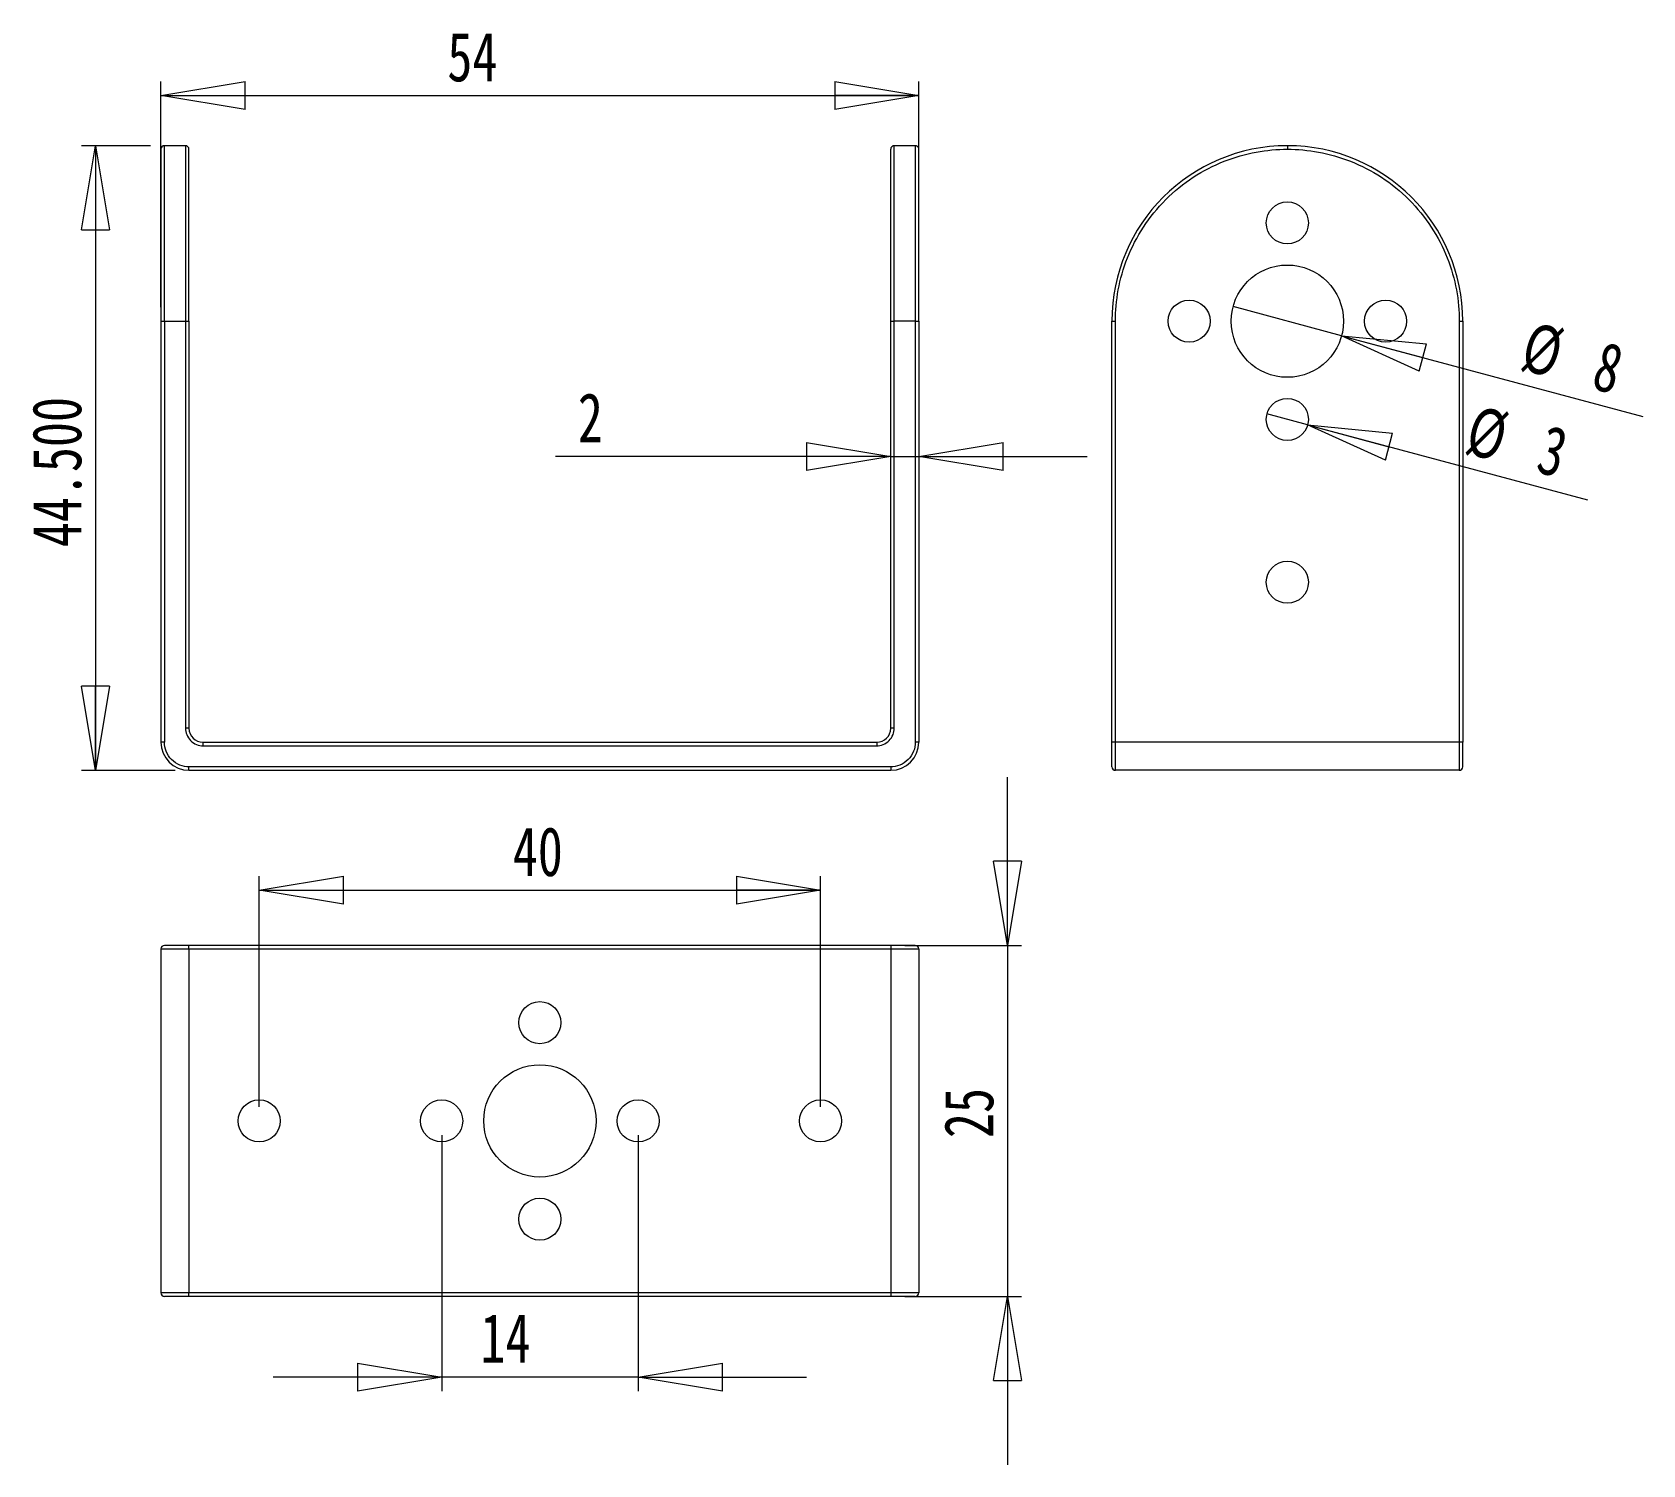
# Model space of a CAD drawing. Header units: millimetres. Extents: x 60 to 175, y 119 to 222.
import ezdxf

# ---------------------------------------------------------------- set-up
doc = ezdxf.new("R2010")
doc.units = ezdxf.units.MM
doc.styles.add('SLDTEXTSTYLE1', font='TXT', dxfattribs={"width": 0.75})
doc.dimstyles.new('SLDDIMSTYLE0', dxfattribs={"dimtxt": 3.5, "dimasz": 6, "dimexe": 0, "dimexo": 0.0625, "dimgap": 0.875, "dimtad": 1, "dimtoh": 1, "dimrnd": 1e-09, "dimzin": 12, "dimdsep": 46, "dimtxsty": 'SLDTEXTSTYLE1', "dimblk1": 'CLOSED', "dimblk2": 'CLOSED', "dimsah": 1, "dimcen": 0.09, "dimadec": 0, "dimazin": 0, "dimtfac": 1, "dimtofl": 0, "dimtmove": 0, "dimatfit": 3, "dimldrblk": 'CLOSED', "dimfxl": 1, "dimtolj": 1, "dimtzin": 12, "dimarcsym": 0})
doc.dimstyles.new('SLDDIMSTYLE1', dxfattribs={"dimtxt": 3.5, "dimasz": 6, "dimexe": 0, "dimexo": 0.0625, "dimgap": 0.875, "dimtad": 1, "dimtoh": 1, "dimrnd": 1e-09, "dimzin": 4, "dimdsep": 46, "dimtxsty": 'SLDTEXTSTYLE1', "dimblk1": 'CLOSED', "dimblk2": 'CLOSED', "dimsah": 1, "dimcen": 0.09, "dimadec": 0, "dimazin": 0, "dimtfac": 1, "dimtofl": 0, "dimtmove": 0, "dimatfit": 3, "dimldrblk": 'CLOSED', "dimfxl": 1, "dimtolj": 1, "dimtzin": 12, "dimarcsym": 0})
doc.dimstyles.new('SLDDIMSTYLE2', dxfattribs={"dimtxt": 3.5, "dimasz": 6, "dimexe": 0, "dimexo": 0.0625, "dimgap": 0.875, "dimtad": 1, "dimtoh": 1, "dimrnd": 1e-09, "dimzin": 12, "dimdsep": 46, "dimtxsty": 'SLDTEXTSTYLE1', "dimblk1": 'CLOSED', "dimblk2": 'CLOSED', "dimsah": 1, "dimcen": 0.09, "dimadec": 0, "dimazin": 0, "dimtfac": 1, "dimtofl": 0, "dimtmove": 0, "dimatfit": 3, "dimldrblk": 'CLOSED', "dimfxl": 1, "dimtolj": 1, "dimtzin": 12, "dimarcsym": 0})
doc.dimstyles.new('SLDDIMSTYLE3', dxfattribs={"dimtxt": 3.5, "dimasz": 6, "dimexe": 0, "dimexo": 0.0625, "dimgap": 0.875, "dimtad": 1, "dimtoh": 1, "dimrnd": 1e-09, "dimzin": 12, "dimdsep": 46, "dimtxsty": 'SLDTEXTSTYLE1', "dimblk1": 'CLOSED', "dimblk2": 'CLOSED', "dimsah": 1, "dimcen": 0.09, "dimadec": 0, "dimazin": 0, "dimtfac": 1, "dimtmove": 0, "dimatfit": 3, "dimldrblk": 'CLOSED', "dimfxl": 1, "dimtolj": 1, "dimtzin": 12, "dimarcsym": 0})

# ---------------------------------------------------------------- blocks, each defined once
blk = doc.blocks.new('_CLOSED')
at = {"color": 0, "linetype": 'ByBlock', "lineweight": -2}
for p, q in [((-1, 0.166667), (0, 0)), ((-1, 0.166667), (-1, -0.166667)), ((0, 0), (-1, -0.166667)), ((0, 0), (-1, 0))]:
    blk.add_line(p, q, dxfattribs=at)
blk = doc.blocks.new('*D4')
at = {"color": 7, "linetype": 'Continuous', "lineweight": 0}
for p, q in [((69.41, 201.95), (69.41, 218.03)), ((69.41, 217.03), (123.41, 217.03)), ((123.41, 201.95), (123.41, 218.03))]:
    blk.add_line(p, q, dxfattribs=at)
at = {"color": 7, "linetype": 'Continuous', "lineweight": 0, "xscale": 6, "yscale": 6, "rotation": 180.0000000000004}
blk.add_blockref('_CLOSED', (69.41, 217.03, -12.4), dxfattribs=at)
at = {"color": 7, "linetype": 'Continuous', "lineweight": 0, "xscale": 6, "yscale": 6}
blk.add_blockref('_CLOSED', (123.41, 217.03, -12.4), dxfattribs=at)
at = {"color": 7, "linetype": 'Continuous', "lineweight": 0, "insert": (89.81, 221.54), "char_height": 3.5, "attachment_point": 1, "style": 'SLDTEXTSTYLE1'}
blk.add_mtext('54', dxfattribs=at)
blk = doc.blocks.new('*D5')
at = {"color": 7, "linetype": 'Continuous', "lineweight": 0}
for p, q in [((68.66, 213.45), (63.75, 213.45)), ((64.75, 213.45), (64.75, 168.95)), ((70.41, 168.95), (63.75, 168.95))]:
    blk.add_line(p, q, dxfattribs=at)
at = {"color": 7, "linetype": 'Continuous', "lineweight": 0, "xscale": 6, "yscale": 6}
for p, rotation in [((64.75, 213.45, -12.4), 90.0000000000004), ((64.75, 168.95, -12.4), 270.0000000000004)]:
    blk.add_blockref('_CLOSED', p, dxfattribs=dict(at, rotation=rotation))
at = {"color": 7, "linetype": 'Continuous', "lineweight": 0, "insert": (60.23, 184.84), "char_height": 3.5, "attachment_point": 1, "rotation": 90, "style": 'SLDTEXTSTYLE1'}
blk.add_mtext('44.500', dxfattribs=at)
blk = doc.blocks.new('*D6')
at = {"color": 7, "linetype": 'Continuous', "lineweight": 0}
for p, q in [((121.41, 191.32), (97.52, 191.32)), ((121.41, 191.32), (123.41, 191.32)), ((123.41, 191.32), (135.41, 191.32))]:
    blk.add_line(p, q, dxfattribs=at)
at = {"color": 7, "linetype": 'Continuous', "lineweight": 0, "xscale": 6, "yscale": 6}
blk.add_blockref('_CLOSED', (121.41, 191.32, -12.4), dxfattribs=at)
at = {"color": 7, "linetype": 'Continuous', "lineweight": 0, "xscale": 6, "yscale": 6, "rotation": 180.0000000000004}
blk.add_blockref('_CLOSED', (123.41, 191.32, -12.4), dxfattribs=at)
at = {"color": 7, "linetype": 'Continuous', "lineweight": 0, "insert": (99.11, 195.83), "char_height": 3.5, "attachment_point": 1, "style": 'SLDTEXTSTYLE1'}
blk.add_mtext('2', dxfattribs=at)
blk = doc.blocks.new('*D7')
at = {"color": 7, "linetype": 'Continuous', "lineweight": 0}
for p, q in [((129.73, 156.47), (129.73, 168.47)), ((122.41, 156.47), (130.73, 156.47)), ((129.73, 156.47), (129.73, 131.47)), ((122.41, 131.47), (130.73, 131.47)), ((129.73, 131.47), (129.73, 119.47))]:
    blk.add_line(p, q, dxfattribs=at)
at = {"color": 7, "linetype": 'Continuous', "lineweight": 0, "xscale": 6, "yscale": 6}
for p, rotation in [((129.73, 156.47, 22.35), 270.0000000000004), ((129.73, 131.47, 22.35), 90.0000000000004)]:
    blk.add_blockref('_CLOSED', p, dxfattribs=dict(at, rotation=rotation))
at = {"color": 7, "linetype": 'Continuous', "lineweight": 0, "insert": (125.21, 142.75), "char_height": 3.5, "attachment_point": 1, "rotation": 90, "style": 'SLDTEXTSTYLE1'}
blk.add_mtext('25', dxfattribs=at)
blk = doc.blocks.new('*D8')
at = {"color": 7, "linetype": 'Continuous', "lineweight": 0}
for p, q in [((76.41, 144.97), (76.41, 161.41)), ((116.41, 144.97), (116.41, 161.41)), ((76.41, 160.41), (116.41, 160.41))]:
    blk.add_line(p, q, dxfattribs=at)
at = {"color": 7, "linetype": 'Continuous', "lineweight": 0, "xscale": 6, "yscale": 6, "rotation": 180.0000000000004}
blk.add_blockref('_CLOSED', (76.41, 160.41, 22.35), dxfattribs=at)
at = {"color": 7, "linetype": 'Continuous', "lineweight": 0, "xscale": 6, "yscale": 6}
blk.add_blockref('_CLOSED', (116.41, 160.41, 22.35), dxfattribs=at)
at = {"color": 7, "linetype": 'Continuous', "lineweight": 0, "insert": (94.47, 164.92), "char_height": 3.5, "attachment_point": 1, "style": 'SLDTEXTSTYLE1'}
blk.add_mtext('40', dxfattribs=at)
blk = doc.blocks.new('*D9')
at = {"color": 7, "linetype": 'Continuous', "lineweight": 0}
for p, q in [((89.41, 142.97), (89.41, 124.72)), ((103.41, 142.97), (103.41, 124.72)), ((89.41, 125.72), (77.41, 125.72)), ((103.41, 125.72), (89.41, 125.72)), ((103.41, 125.72), (115.41, 125.72))]:
    blk.add_line(p, q, dxfattribs=at)
at = {"color": 7, "linetype": 'Continuous', "lineweight": 0, "xscale": 6, "yscale": 6}
blk.add_blockref('_CLOSED', (89.41, 125.72, 22.35), dxfattribs=at)
at = {"color": 7, "linetype": 'Continuous', "lineweight": 0, "xscale": 6, "yscale": 6, "rotation": 180.0000000000004}
blk.add_blockref('_CLOSED', (103.41, 125.72, 22.35), dxfattribs=at)
at = {"color": 7, "linetype": 'Continuous', "lineweight": 0, "insert": (92.17, 130.24), "char_height": 3.5, "attachment_point": 1, "style": 'SLDTEXTSTYLE1'}
blk.add_mtext('14', dxfattribs=at)
blk = doc.blocks.new('*D10')
at = {"color": 7, "linetype": 'Continuous', "lineweight": 0}
for q in [(145.8, 201.99), (174.99, 194.17)]:
    blk.add_line((153.53, 199.92), q, dxfattribs=at)
at = {"color": 7, "linetype": 'Continuous', "lineweight": 0, "xscale": 6, "yscale": 6, "rotation": 165.0000000000005}
blk.add_blockref('_CLOSED', (153.53, 199.92, 0.1), dxfattribs=at)
at = {"color": 7, "linetype": 'Continuous', "lineweight": 0, "char_height": 3.5, "attachment_point": 1, "rotation": 345, "style": 'SLDTEXTSTYLE1'}
for s, insert in [('%%c', (167.02, 200.95)), ('8', (172.12, 199.58))]:
    blk.add_mtext(s, dxfattribs=dict(at, insert=insert))
blk = doc.blocks.new('*D11')
at = {"color": 7, "linetype": 'Continuous', "lineweight": 0}
for q in [(148.21, 194.34), (171.04, 188.22)]:
    blk.add_line((151.11, 193.56), q, dxfattribs=at)
at = {"color": 7, "linetype": 'Continuous', "lineweight": 0, "xscale": 6, "yscale": 6, "rotation": 165.0000000000007}
blk.add_blockref('_CLOSED', (151.11, 193.56, 0.1), dxfattribs=at)
at = {"color": 7, "linetype": 'Continuous', "lineweight": 0, "char_height": 3.5, "attachment_point": 1, "rotation": 345, "style": 'SLDTEXTSTYLE1'}
for s, insert in [('%%c', (163.07, 194.99)), ('3', (168.17, 193.63))]:
    blk.add_mtext(s, dxfattribs=dict(at, insert=insert))

msp = doc.modelspace()

# ---------------------------------------------------------------- linework, layer by layer
at = {"color": 7, "linetype": 'Continuous', "lineweight": 15}
for p, q in [((71.155, 213.453), (69.655, 213.453)), ((69.655, 200.953), (69.655, 213.453)), ((71.155, 213.453), (71.155, 200.953)), ((123.155, 213.453), (121.655, 213.453)), ((69.405, 200.953), (69.655, 200.953)), ((69.405, 200.953), (69.405, 170.953)), ((69.655, 200.953), (69.655, 170.953)), ((69.655, 200.953), (71.155, 200.953)), ((71.155, 200.953), (71.155, 171.953)), ((71.155, 200.953), (71.405, 200.953)), ((71.405, 200.953), (71.405, 171.953)), ((121.405, 200.953), (121.655, 200.953)), ((121.405, 171.953), (121.405, 200.953)), ((123.155, 200.953), (121.655, 200.953)), ((121.655, 171.953), (121.655, 200.953)), ((123.155, 200.953), (123.155, 170.953)), ((123.155, 200.953), (123.405, 200.953)), ((123.405, 200.953), (123.405, 170.953)), ((137.164, 170.953), (137.164, 200.953)), ((137.164, 200.953), (137.414, 200.953)), ((137.414, 170.953), (137.414, 200.953)), ((161.914, 200.953), (161.914, 170.953)), ((161.914, 200.953), (162.164, 200.953)), ((162.164, 200.953), (162.164, 170.953)), ((71.405, 171.953), (71.155, 171.953)), ((121.655, 171.953), (121.405, 171.953)), ((69.655, 170.953), (69.405, 170.953)), ((72.405, 170.703), (72.405, 170.953)), ((72.405, 170.953), (120.405, 170.953)), ((72.405, 170.703), (120.405, 170.703)), ((120.405, 170.953), (120.405, 170.703)), ((123.405, 170.953), (123.155, 170.953)), ((137.414, 170.953), (137.164, 170.953)), ((161.914, 170.953), (137.414, 170.953)), ((137.414, 168.953), (137.414, 170.953)), ((162.164, 170.953), (161.914, 170.953)), ((161.914, 170.953), (161.914, 168.953)), ((71.405, 168.953), (71.405, 169.203)), ((121.405, 169.203), (71.405, 169.203)), ((71.405, 168.953), (121.405, 168.953)), ((121.405, 169.203), (121.405, 168.953)), ((161.914, 168.953), (137.414, 168.953)), ((69.405, 156.224), (71.405, 156.224)), ((69.405, 156.224), (69.405, 131.724)), ((71.405, 156.224), (71.405, 156.474)), ((121.405, 156.474), (71.405, 156.474)), ((71.405, 156.224), (71.405, 131.724)), ((71.405, 156.224), (121.405, 156.224)), ((121.405, 156.474), (121.405, 156.224)), ((121.405, 156.224), (123.405, 156.224)), ((121.405, 156.224), (121.405, 131.724)), ((123.405, 156.224), (123.405, 131.724)), ((71.405, 131.724), (69.405, 131.724)), ((71.405, 131.474), (71.405, 131.724)), ((121.405, 131.724), (71.405, 131.724)), ((121.405, 131.474), (71.405, 131.474)), ((121.405, 131.724), (121.405, 131.474)), ((123.405, 131.724), (121.405, 131.724))]:
    msp.add_line(p, q, dxfattribs=at)
at = {"color": 8, "linetype": 'Continuous', "lineweight": 15}
for p, q in [((121.655, 200.953), (121.655, 213.453)), ((123.155, 213.453), (123.155, 200.953))]:
    msp.add_line(p, q, dxfattribs=at)
at = {"color": 7, "linetype": 'Continuous', "lineweight": 15}
for centre, radius in [((149.664, 207.953), 1.5), ((149.664, 200.953), 4), ((142.664, 200.953), 1.5), ((156.664, 200.953), 1.5), ((149.664, 193.953), 1.5), ((149.664, 182.353), 1.5), ((96.405, 150.974), 1.5), ((96.405, 143.974), 4), ((76.405, 143.974), 1.5), ((89.405, 143.974), 1.5), ((103.405, 143.974), 1.5), ((116.405, 143.974), 1.5), ((96.405, 136.974), 1.5)]:
    msp.add_circle(centre, radius, dxfattribs=at)
for centre, radius, start, end in [((149.664, 200.953), 12.5, 90, 180), ((149.664, 200.953), 12.5, 0, 90), ((72.405, 171.953), 1, 180, 270), ((120.405, 171.953), 1, 270, 360), ((71.405, 170.953), 2, 180, 270), ((121.405, 170.953), 2, 270, 360), ((137.414, 169.203), 0.25, 180, 270), ((161.914, 169.203), 0.25, 270, 0), ((69.655, 156.224), 0.25, 90, 180), ((123.155, 156.224), 0.25, 0, 90), ((69.655, 131.724), 0.25, 180, 270), ((123.155, 131.724), 0.25, 270, 360)]:
    msp.add_arc(centre, radius, start, end, dxfattribs=at)
for points, knots in [([(69.655, 213.453), (69.596, 213.453), (69.527, 213.428), (69.429, 213.331), (69.405, 213.262), (69.405, 213.203)], [0, 0, 0, 0, 0.5, 0.5, 1, 1, 1, 1]), ([(71.405, 213.203), (71.405, 213.262), (71.381, 213.331), (71.283, 213.428), (71.214, 213.453), (71.155, 213.453)], [0, 0, 0, 0, 0.5, 0.5, 1, 1, 1, 1]), ([(121.657, 213.453), (121.626, 213.45), (121.577, 213.445), (121.518, 213.414), (121.478, 213.382), (121.445, 213.342), (121.414, 213.283), (121.408, 213.235), (121.405, 213.203)], [0, 0, 0, 0, 0.2390096, 0.3678584, 0.4995393, 0.6312877, 0.7603304, 1, 1, 1, 1]), ([(123.405, 213.203), (123.402, 213.234), (123.397, 213.283), (123.365, 213.341), (123.333, 213.381), (123.293, 213.413), (123.235, 213.444), (123.187, 213.45), (123.155, 213.453)], [0, 0, 0, 0, 0.2394568, 0.3683607, 0.5, 0.6316393, 0.7605432, 1, 1, 1, 1]), ([(149.664, 213.453), (149.664, 213.453), (149.664, 213.428), (149.664, 213.331), (149.664, 213.262), (149.664, 213.203)], [0, 0, 0, 0, 0.5, 0.5, 1, 1, 1, 1]), ([(69.405, 213.203), (69.405, 213.203), (69.405, 213.139), (69.405, 212.858), (69.405, 212.641), (69.405, 212.044), (69.405, 211.664), (69.405, 210.748), (69.405, 210.213), (69.405, 209.017), (69.405, 208.357), (69.405, 206.956), (69.405, 206.216), (69.405, 204.708), (69.405, 203.94), (69.405, 202.424), (69.405, 201.675), (69.405, 200.953)], [0, 0, 0, 0, 0.125, 0.125, 0.25, 0.25, 0.375, 0.375, 0.5, 0.5, 0.625, 0.625, 0.75, 0.75, 0.875, 0.875, 1, 1, 1, 1]), ([(71.405, 200.953), (71.405, 201.675), (71.405, 202.424), (71.405, 203.94), (71.405, 204.708), (71.405, 206.216), (71.405, 206.956), (71.405, 208.357), (71.405, 209.017), (71.405, 210.213), (71.405, 210.748), (71.405, 211.664), (71.405, 212.044), (71.405, 212.641), (71.405, 212.858), (71.405, 213.139), (71.405, 213.203), (71.405, 213.203)], [0, 0, 0, 0, 0.125, 0.125, 0.25, 0.25, 0.375, 0.375, 0.5, 0.5, 0.625, 0.625, 0.75, 0.75, 0.875, 0.875, 1, 1, 1, 1]), ([(121.405, 200.953), (121.405, 201.062), (121.405, 201.279), (121.405, 201.605), (121.405, 201.931), (121.405, 202.255), (121.405, 202.776), (121.405, 203.491), (121.405, 204.424), (121.405, 205.373), (121.405, 206.72), (121.405, 208.416), (121.405, 209.956), (121.405, 211.054), (121.405, 211.793), (121.405, 212.299), (121.405, 212.627), (121.405, 212.834), (121.405, 212.998), (121.405, 213.103), (121.405, 213.164), (121.405, 213.197), (121.405, 213.201), (121.405, 213.203)], [0, 0, 0, 0, 0.0169779, 0.0339356, 0.0508853, 0.067839, 0.0848087, 0.1327706, 0.180759, 0.2348143, 0.2888961, 0.4096877, 0.5430614, 0.6142257, 0.6879599, 0.7638875, 0.8027216, 0.8415836, 0.8810181, 0.9204809, 0.9469822, 0.9734733, 1, 1, 1, 1]), ([(123.405, 200.953), (123.405, 201.463), (123.405, 202.006), (123.405, 203.152), (123.405, 203.756), (123.405, 205.01), (123.405, 205.661), (123.405, 206.981), (123.405, 207.65), (123.405, 208.956), (123.405, 209.594), (123.405, 210.771), (123.405, 211.31), (123.405, 212.214), (123.405, 212.579), (123.405, 213.073), (123.405, 213.203), (123.405, 213.203)], [0, 0, 0, 0, 0.125, 0.125, 0.25, 0.25, 0.375, 0.375, 0.5, 0.5, 0.625, 0.625, 0.75, 0.75, 0.875, 0.875, 1, 1, 1, 1]), ([(137.414, 200.953), (137.414, 201.675), (137.478, 202.424), (137.759, 203.94), (137.975, 204.708), (138.572, 206.216), (138.953, 206.956), (139.868, 208.357), (140.404, 209.017), (141.6, 210.213), (142.26, 210.748), (143.661, 211.664), (144.401, 212.044), (145.909, 212.641), (146.676, 212.858), (148.193, 213.139), (148.942, 213.203), (149.664, 213.203)], [0, 0, 0, 0, 0.125, 0.125, 0.25, 0.25, 0.375, 0.375, 0.5, 0.5, 0.625, 0.625, 0.75, 0.75, 0.875, 0.875, 1, 1, 1, 1]), ([(149.664, 213.203), (150.386, 213.203), (151.134, 213.139), (152.651, 212.858), (153.419, 212.641), (154.927, 212.044), (155.667, 211.664), (157.067, 210.748), (157.728, 210.213), (158.924, 209.017), (159.459, 208.357), (160.375, 206.956), (160.755, 206.216), (161.352, 204.708), (161.569, 203.94), (161.85, 202.424), (161.914, 201.675), (161.914, 200.953)], [0, 0, 0, 0, 0.125, 0.125, 0.25, 0.25, 0.375, 0.375, 0.5, 0.5, 0.625, 0.625, 0.75, 0.75, 0.875, 0.875, 1, 1, 1, 1]), ([(71.155, 171.953), (71.155, 171.806), (71.182, 171.647), (71.304, 171.339), (71.399, 171.191), (71.643, 170.947), (71.791, 170.852), (72.099, 170.73), (72.258, 170.703), (72.405, 170.703)], [0, 0, 0, 0, 0.25, 0.25, 0.5, 0.5, 0.75, 0.75, 1, 1, 1, 1]), ([(120.405, 170.703), (120.552, 170.703), (120.711, 170.73), (121.019, 170.852), (121.167, 170.947), (121.411, 171.191), (121.506, 171.339), (121.628, 171.647), (121.655, 171.806), (121.655, 171.953)], [0, 0, 0, 0, 0.25, 0.25, 0.5, 0.5, 0.75, 0.75, 1, 1, 1, 1]), ([(71.405, 169.203), (71.199, 169.203), (70.976, 169.24), (70.545, 169.411), (70.338, 169.545), (69.997, 169.886), (69.863, 170.093), (69.693, 170.524), (69.655, 170.747), (69.655, 170.953)], [0, 0, 0, 0, 0.25, 0.25, 0.5, 0.5, 0.75, 0.75, 1, 1, 1, 1]), ([(123.155, 170.953), (123.155, 170.747), (123.117, 170.524), (122.947, 170.093), (122.813, 169.886), (122.472, 169.545), (122.265, 169.411), (121.834, 169.24), (121.611, 169.203), (121.405, 169.203)], [0, 0, 0, 0, 0.25, 0.25, 0.5, 0.5, 0.75, 0.75, 1, 1, 1, 1]), ([(137.164, 169.203), (137.164, 169.204), (137.164, 169.205), (137.164, 169.215), (137.164, 169.234), (137.164, 169.268), (137.164, 169.343), (137.164, 169.479), (137.164, 169.707), (137.164, 169.986), (137.164, 170.25), (137.164, 170.468), (137.164, 170.631), (137.164, 170.793), (137.164, 170.899), (137.164, 170.953)], [0, 0, 0, 0, 0.0389315, 0.0777485, 0.1165948, 0.1782869, 0.2401671, 0.3687249, 0.5000108, 0.6312967, 0.7598545, 0.8215467, 0.8834269, 0.9415738, 1, 1, 1, 1]), ([(162.164, 169.203), (162.164, 169.203), (162.164, 169.24), (162.164, 169.411), (162.164, 169.545), (162.164, 169.886), (162.164, 170.093), (162.164, 170.524), (162.164, 170.747), (162.164, 170.953)], [0, 0, 0, 0, 0.25, 0.25, 0.5, 0.5, 0.75, 0.75, 1, 1, 1, 1]), ([(71.405, 156.474), (71.199, 156.474), (70.976, 156.474), (70.545, 156.474), (70.338, 156.474), (69.997, 156.474), (69.863, 156.474), (69.693, 156.474), (69.655, 156.474), (69.655, 156.474)], [0, 0, 0, 0, 0.25, 0.25, 0.5, 0.5, 0.75, 0.75, 1, 1, 1, 1]), ([(123.155, 156.474), (123.155, 156.474), (123.117, 156.474), (122.947, 156.474), (122.813, 156.474), (122.472, 156.474), (122.265, 156.474), (121.834, 156.474), (121.611, 156.474), (121.405, 156.474)], [0, 0, 0, 0, 0.25, 0.25, 0.5, 0.5, 0.75, 0.75, 1, 1, 1, 1]), ([(71.405, 131.474), (71.369, 131.474), (71.298, 131.474), (71.192, 131.474), (71.066, 131.474), (70.921, 131.474), (70.702, 131.474), (70.439, 131.474), (70.159, 131.474), (69.931, 131.474), (69.795, 131.474), (69.721, 131.474), (69.683, 131.474), (69.659, 131.474), (69.656, 131.474), (69.655, 131.474)], [0, 0, 0, 0, 0.0389315, 0.0777485, 0.1165948, 0.1782869, 0.2401671, 0.3687249, 0.5000108, 0.6312967, 0.7598545, 0.8215467, 0.8834269, 0.9415738, 1, 1, 1, 1]), ([(123.155, 131.474), (123.154, 131.474), (123.153, 131.474), (123.143, 131.474), (123.124, 131.474), (123.09, 131.474), (123.015, 131.474), (122.879, 131.474), (122.651, 131.474), (122.372, 131.474), (122.108, 131.474), (121.89, 131.474), (121.727, 131.474), (121.565, 131.474), (121.459, 131.474), (121.405, 131.474)], [0, 0, 0, 0, 0.0389315, 0.0777485, 0.1165948, 0.1782869, 0.2401671, 0.3687249, 0.5000108, 0.6312967, 0.7598545, 0.8215467, 0.8834269, 0.9415738, 1, 1, 1, 1])]:
    msp.add_open_spline(points, degree=3, knots=knots, dxfattribs=at)

# ---------------------------------------------------------------- dimensions: what is measured, and where the dimension line sits
at = {"color": 7, "linetype": 'Continuous', "lineweight": 0}
for base, p1, p2, dimstyle, picture, middle in [((123.405, 217.029), (69.405, 200.953), (123.405, 200.953), 'SLDDIMSTYLE0', '*D4', (92.392, 217.029)), ((123.405, 191.317), (121.405, 200.953), (123.405, 200.953), 'SLDDIMSTYLE2', '*D6', (100.402, 191.317)), ((116.405, 160.406), (76.405, 143.974), (116.405, 143.974), 'SLDDIMSTYLE0', '*D8', (97.054, 160.406)), ((89.405, 125.723), (103.405, 143.974), (89.405, 143.974), 'SLDDIMSTYLE2', '*D9', (94.761, 125.723))]:
    dim = msp.add_linear_dim(base=base, p1=p1, p2=p2, dimstyle=dimstyle, dxfattribs=at)
    dim.commit()
    dim.dimension.update_dxf_attribs({"geometry": picture, "text_midpoint": middle, "dimtype": 160})
for base, p1, p2, dimstyle, picture, middle in [((64.746, 168.953), (69.655, 213.453), (71.405, 168.953), 'SLDDIMSTYLE1', '*D5', (64.746, 191.951)), ((129.726, 131.474), (121.405, 156.474), (121.405, 131.474), 'SLDDIMSTYLE2', '*D7', (129.726, 145.336))]:
    dim = msp.add_linear_dim(base=base, p1=p1, p2=p2, angle=90, dimstyle=dimstyle, dxfattribs=at)
    dim.commit()
    dim.dimension.update_dxf_attribs({"geometry": picture, "text_midpoint": middle, "dimtype": 160})
for p1, p2, picture, middle in [((145.8, 201.988), (153.527, 199.918), '*D10', (169.835, 195.548)), ((148.215, 194.341), (151.113, 193.565), '*D11', (165.928, 189.595))]:
    dim = msp.add_diameter_dim_2p(p1=p1, p2=p2, dimstyle='SLDDIMSTYLE3', dxfattribs=at)
    dim.commit()
    dim.dimension.update_dxf_attribs({"geometry": picture, "text_midpoint": middle, "dimtype": 163})

doc.saveas('drawing.dxf')
